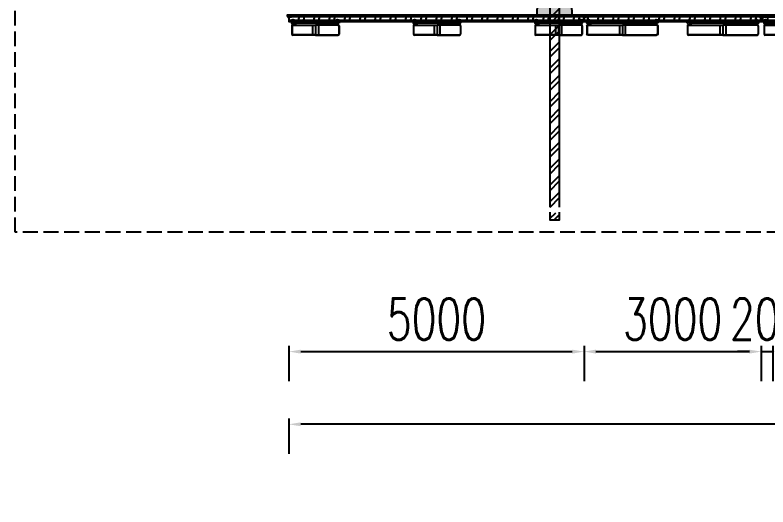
# Model space of a CAD drawing. Header units: millimetres. Extents: x -2018967 to 3675, y -751 to 1571936.
# Drawn here: x -1895686 to -1882933, y 1038427 to 1046762 of the extents above; entities that cross this region are included whole.
import ezdxf

# ---------------------------------------------------------------- set-up
doc = ezdxf.new("R2010")
doc.units = ezdxf.units.MM
doc.header["$LTSCALE"] = 1000
doc.linetypes.add('-6_350_HOLE$0$DASH', pattern=[0.35, 0.25, -0.1])
doc.layers.get('0').update_dxf_attribs({"linetype": 'CONTINUOUS'})
doc.layers.get('DEFPOINTS').update_dxf_attribs({"linetype": 'CONTINUOUS'})
for name, color, linetype in [('W-STEEL_FRAME钢架', 3, 'CONTINUOUS'), ('W-STEEL_KEEL钢龙骨', 5, 'CONTINUOUS'), ('W-WOOD_FLOOR木地板', 30, 'CONTINUOUS'), ('螺栓', 146, 'CONTINUOUS')]:
    doc.layers.add(name, color=color, linetype=linetype)
doc.styles.add('STANDARD_T3', font='simplex.shx', dxfattribs={"width": 0.7, "bigfont": 'gbcbig.shx'})
doc.dimstyles.new('W&&200', dxfattribs={"dimtxt": 700, "dimasz": 200, "dimexe": 500, "dimexo": 600, "dimgap": 200, "dimtad": 1, "dimdec": 0, "dimzin": 0, "dimdsep": 46, "dimtxsty": 'STANDARD_T3', "dimcen": 0.09, "dimclrd": 1, "dimclre": 1, "dimclrt": 7, "dimazin": 2, "dimtfac": 1, "dimtdec": 0, "dimtix": 1, "dimtmove": 2, "dimatfit": 3, "dimfxl": 100, "dimtolj": 1, "dimtzin": 0, "dimarcsym": 0})
pattern_1 = [(225, (6809.39, 27891.443), (6.735192, -6.735192), []), (225, (6807.145, 27891.443), (6.735192, -6.735192), []), (225, (6804.9, 27891.443), (6.735192, -6.735192), []), (225, (6802.655, 27891.443), (6.735192, -6.735192), [])]
pattern_2 = [(135, (30272.917, -5788.272), (-6.735192, -6.735192), []), (135, (30272.917, -5786.027), (-6.735192, -6.735192), []), (135, (30272.917, -5783.782), (-6.735192, -6.735192), []), (135, (30272.917, -5781.537), (-6.735192, -6.735192), [])]
pattern_3 = [(225, (6158.742, 27788.663), (6.735192, -6.735192), []), (225, (6156.497, 27788.663), (6.735192, -6.735192), []), (225, (6154.252, 27788.663), (6.735192, -6.735192), []), (225, (6152.007, 27788.663), (6.735192, -6.735192), [])]
pattern_4 = [(135, (29222.269, -5891.052), (-6.735192, -6.735192), []), (135, (29222.269, -5888.807), (-6.735192, -6.735192), []), (135, (29222.269, -5886.562), (-6.735192, -6.735192), []), (135, (29222.269, -5884.317), (-6.735192, -6.735192), [])]

# ---------------------------------------------------------------- blocks, each defined once
blk = doc.blocks.new('ce800浮箱侧面')
for p, q in [((-400, 79), (-400, 64)), ((0, 79), (-400, 79)), ((-391, 0), (0, 0)), ((-387, 7), (-335, 25)), ((0, 75), (-386, 75)), ((-338, 53), (-386, 53)), ((-386, 3), (-334, 21)), ((-338, 49), (-385, 49)), ((-330, 41), (-330, 32)), ((-326, 41), (-326, 32)), ((0, 29), (-326, 29)), ((-50, 0), (-50, -167)), ((0, 79), (400, 79)), ((0, 75), (386, 75)), ((0, 29), (326, 29)), ((391, 0), (0, 0)), ((0, 0), (0, -167)), ((0, 0), (0, -167)), ((50, 0), (50, -167)), ((326, 41), (326, 32)), ((330, 41), (330, 32)), ((386, 3), (334, 21)), ((387, 7), (335, 25)), ((338, 53), (386, 53)), ((338, 49), (385, 49)), ((400, 79), (400, 64)), ((-400, -12), (-400, -152)), ((-396, -11), (-396, -152)), ((396, -11), (396, -152)), ((400, -12), (400, -152)), ((0, -167), (-381, -167)), ((0, -171), (-381, -171)), ((0, -167), (381, -167)), ((0, -171), (381, -171))]:
    blk.add_line(p, q)
for points in [[(-400, 79), (-330, 79)], [(-400, 79), (-330, 79)], [(400, 79), (330, 79)], [(400, 79), (330, 79)]]:
    blk.add_lwpolyline(points)
for centre, radius, start, end in [((-385, 64), 15, 180, 270), ((-380, -12), 20, 109.1798, 180), ((-386, 64), 11, 90, 270), ((-381, -11), 15, 109.1798, 180), ((-338, 41), 12, 0, 90), ((-338, 41), 8, 0, 90), ((-338, 32), 8, 289.1798, 0), ((-338, 32), 12, 289.1798, 0), ((338, 41), 12, 90, 180), ((338, 32), 12, 180, 250.8202), ((338, 41), 8, 90, 180), ((338, 32), 8, 180, 250.8202), ((385, 64), 15, 270, 0), ((386, 64), 11, 270, 90), ((381, -11), 15, 0, 70.8202), ((380, -12), 20, 0, 70.8202), ((-381, -152), 19, 180, 270), ((-381, -152), 15, 180, 270), ((381, -152), 15, 270, 0), ((381, -152), 19, 270, 0)]:
    blk.add_arc(centre, radius, start, end)
blk = doc.blocks.new('*U480')
h = blk.add_hatch()
h.set_pattern_fill('ANSI34', color=256, angle=90)
h.set_pattern_definition(pattern_2)
edge = h.paths.add_edge_path()
edge.add_line((-353, 123), (-403, 123))
edge.add_line((-403, 123), (-403, 73))
edge.add_arc((-403, 76), 3, 270, 360)
edge.add_line((-400, 76), (-400, 120))
edge.add_line((-400, 120), (-356, 120))
edge.add_arc((-356, 123), 3, 270, 360)
h = blk.add_hatch()
h.set_pattern_fill('ANSI34', color=256, angle=180)
h.set_pattern_definition(pattern_1)
edge = h.paths.add_edge_path()
edge.add_line((403, 73), (403, 123))
edge.add_line((403, 123), (353, 123))
edge.add_arc((356, 123), 3, 180, 270)
edge.add_line((356, 120), (400, 120))
edge.add_line((400, 120), (400, 76))
edge.add_arc((403, 76), 3, 180, 270)
for points in [[(-353, 123), (-353, 123), (-403, 123), (-403, 73), (-403, 73, 0.414214), (-400, 76), (-400, 120), (-356, 120, 0.414214)], [(403, 73), (403, 73), (403, 123), (353, 123), (353, 123, 0.414214), (356, 120), (400, 120), (400, 76, 0.414214)]]:
    blk.add_lwpolyline(points, format="xyb", close=True)
at = {"layer": '螺栓'}
for p, q in [((-387, 129), (-386, 130)), ((-387, 129), (-387, 123)), ((-369, 130), (-386, 130)), ((-368, 129), (-369, 130)), ((-368, 124), (-368, 129)), ((361, 129), (362, 130)), ((361, 129), (361, 123)), ((379, 130), (362, 130)), ((380, 129), (379, 130)), ((380, 124), (380, 129)), ((-381, 69), (-382, 70)), ((367, 74), (366, 75))]:
    blk.add_line(p, q, dxfattribs=at)
for points in [[(-385, 130), (-370, 130)], [(-382, 130), (-382, 124)], [(-373, 124), (-373, 130)], [(363, 130), (378, 130)], [(366, 130), (366, 124)], [(375, 124), (375, 130)], [(-387, 124), (-368, 124), (-368, 123), (-387, 123)], [(-368, 85), (-387, 85)], [(-387, 83), (-387, 85)], [(-368, 83), (-387, 83)], [(-370, 124), (-385, 124)], [(-370, 83), (-370, 77), (-385, 77), (-385, 83)], [(-383, 77), (-383, 83)], [(-382, 124), (-382, 85)], [(-382, 70), (-382, 77)], [(-381, 124), (-381, 85)], [(-381, 69), (-381, 77)], [(-374, 69), (-381, 69)], [(-374, 124), (-374, 85)], [(-374, 69), (-374, 77)], [(-374, 69), (-373, 70)], [(-373, 124), (-373, 85)], [(-373, 70), (-373, 77)], [(-372, 83), (-372, 77)], [(-368, 85), (-368, 83)], [(361, 124), (380, 124), (380, 123), (361, 123)], [(380, 90), (361, 90)], [(361, 88), (361, 90)], [(380, 88), (361, 88)], [(378, 124), (363, 124)], [(378, 88), (378, 82), (363, 82), (363, 88)], [(365, 82), (365, 88)], [(366, 124), (366, 90)], [(366, 75), (366, 82)], [(367, 124), (367, 90)], [(367, 74), (367, 82)], [(374, 74), (367, 74)], [(374, 124), (374, 90)], [(374, 74), (374, 82)], [(374, 74), (375, 75)], [(375, 124), (375, 90)], [(375, 75), (375, 82)], [(376, 88), (376, 82)], [(380, 90), (380, 88)]]:
    blk.add_lwpolyline(points, dxfattribs=at)
for points in [[(-385, 130), (-384, 129), (-383, 130), (-382, 130)], [(-382, 130), (-379, 129), (-376, 129), (-372, 130)], [(-373, 130), (-372, 130), (-371, 129), (-370, 130)], [(363, 130), (364, 130), (365, 130), (366, 130)], [(366, 130), (369, 129), (372, 129), (375, 130)], [(375, 130), (376, 130), (377, 130), (378, 130)]]:
    blk.add_open_spline(points, degree=3, dxfattribs=at)
blk.add_blockref('ce800浮箱侧面', (0, 41))
blk = doc.blocks.new('*U479')
at = {"color": 0, "linetype": 'ByBlock', "lineweight": -2, "transparency": 16777216}
for p in [(0, 0), (1704, 0), (3408, 0), (5112, 0)]:
    blk.add_blockref('*U480', p, dxfattribs=at)
blk = doc.blocks.new('6米浮箱立面')
at = {"layer": 'W-STEEL_FRAME钢架'}
h = blk.add_hatch(dxfattribs=at)
h.set_pattern_fill('金属', color=256, scale=100, angle=30)
h.set_pattern_definition([(75, (-1640151.8, -2328842.27), (-241.481457, 64.704761), []), (75, (-1640049.73, -2328783.35), (-241.481457, 64.704761), [])])
h.paths.add_polyline_path([(3000, 0), (3000, 80), (-3000, 80), (-3000, 0)])
at = {"layer": 'W-WOOD_FLOOR木地板'}
h = blk.add_hatch(dxfattribs=at)
h.set_pattern_fill('木材', color=256, scale=20)
h.set_pattern_definition([(50, (-1711341.48, -2483893.79), (51.8470639, 186.2468308), [1200, -160, 400, -80]), (50, (-1711235.08, -2483853.79), (-132.9301375, 7.1090462), [240, -26.4, 480, -60]), (50, (-1711301.48, -2483825.79), (226.3396635, 353.1279042), [640, -112, 320, -80])])
edge = h.paths.add_edge_path()
edge.add_line((-3030, 80), (30, 80))
edge.add_line((30, 80), (30, 104))
edge.add_line((30, 104), (-3030, 104))
edge.add_line((-3030, 104), (-3030, 80))
at = {"layer": 'W-STEEL_FRAME钢架'}
for points in [[(-2957, 80), (-3000, 80), (-3000, 0), (-2957, 0), (-2957, 2, 0.398895), (-2960, 5), (-2990, 7, -0.398895), (-2995, 12), (-2995, 68, -0.398895), (-2990, 73), (-2960, 75, 0.398895), (-2957, 78)], [(2957, 80), (3000, 80), (3000, 0), (2957, 0), (2957, 2, -0.398895), (2960, 5), (2990, 7, 0.398895), (2995, 12), (2995, 68, 0.398895), (2990, 73), (2960, 75, -0.398895), (2957, 78)]]:
    blk.add_lwpolyline(points, format="xyb", close=True, dxfattribs=at)
blk.add_lwpolyline([(-3000, 0), (3000, 0), (3000, 80), (-3000, 80)], close=True, dxfattribs=at)
at = {"layer": 'W-STEEL_KEEL钢龙骨'}
blk.add_lwpolyline([(-3000, 20), (3000, 20), (3000, 80), (-3000, 80)], close=True, dxfattribs=at)
at = {"layer": 'W-WOOD_FLOOR木地板'}
blk.add_lwpolyline([(-3030, 80), (3030, 80), (3030, 104), (-3030, 104)], close=True, dxfattribs=at)
blk.add_blockref('*U479', (-2551, -103))
blk = doc.blocks.new('*U481')
blk.add_blockref('6米浮箱立面', (0, 64))
blk = doc.blocks.new('*U482')
at = {"color": 0, "linetype": 'ByBlock', "lineweight": -2, "transparency": 16777216}
blk.add_blockref('*U481', (0, 0), dxfattribs=at)
blk = doc.blocks.new('*U476')
h = blk.add_hatch()
h.set_pattern_fill('ANSI34', color=256, angle=90)
h.set_pattern_definition(pattern_2)
edge = h.paths.add_edge_path()
edge.add_line((-353, 123), (-403, 123))
edge.add_line((-403, 123), (-403, 73))
edge.add_arc((-403, 76), 3, 270, 360)
edge.add_line((-400, 76), (-400, 120))
edge.add_line((-400, 120), (-356, 120))
edge.add_arc((-356, 123), 3, 270, 360)
h = blk.add_hatch()
h.set_pattern_fill('ANSI34', color=256, angle=180)
h.set_pattern_definition(pattern_1)
edge = h.paths.add_edge_path()
edge.add_line((403, 73), (403, 123))
edge.add_line((403, 123), (353, 123))
edge.add_arc((356, 123), 3, 180, 270)
edge.add_line((356, 120), (400, 120))
edge.add_line((400, 120), (400, 76))
edge.add_arc((403, 76), 3, 180, 270)
for points in [[(-353, 123), (-353, 123), (-403, 123), (-403, 73), (-403, 73, 0.414214), (-400, 76), (-400, 120), (-356, 120, 0.414214)], [(403, 73), (403, 73), (403, 123), (353, 123), (353, 123, 0.414214), (356, 120), (400, 120), (400, 76, 0.414214)]]:
    blk.add_lwpolyline(points, format="xyb", close=True)
at = {"layer": '螺栓'}
for p, q in [((-387, 129), (-386, 130)), ((-387, 129), (-387, 123)), ((-369, 130), (-386, 130)), ((-368, 129), (-369, 130)), ((-368, 124), (-368, 129)), ((361, 129), (362, 130)), ((361, 129), (361, 123)), ((379, 130), (362, 130)), ((380, 129), (379, 130)), ((380, 124), (380, 129)), ((-381, 69), (-382, 70)), ((367, 74), (366, 75))]:
    blk.add_line(p, q, dxfattribs=at)
for points in [[(-385, 130), (-370, 130)], [(-382, 130), (-382, 124)], [(-373, 124), (-373, 130)], [(363, 130), (378, 130)], [(366, 130), (366, 124)], [(375, 124), (375, 130)], [(-387, 124), (-368, 124), (-368, 123), (-387, 123)], [(-368, 85), (-387, 85)], [(-387, 83), (-387, 85)], [(-368, 83), (-387, 83)], [(-370, 124), (-385, 124)], [(-370, 83), (-370, 77), (-385, 77), (-385, 83)], [(-383, 77), (-383, 83)], [(-382, 124), (-382, 85)], [(-382, 70), (-382, 77)], [(-381, 124), (-381, 85)], [(-381, 69), (-381, 77)], [(-374, 69), (-381, 69)], [(-374, 124), (-374, 85)], [(-374, 69), (-374, 77)], [(-374, 69), (-373, 70)], [(-373, 124), (-373, 85)], [(-373, 70), (-373, 77)], [(-372, 83), (-372, 77)], [(-368, 85), (-368, 83)], [(361, 124), (380, 124), (380, 123), (361, 123)], [(380, 90), (361, 90)], [(361, 88), (361, 90)], [(380, 88), (361, 88)], [(378, 124), (363, 124)], [(378, 88), (378, 82), (363, 82), (363, 88)], [(365, 82), (365, 88)], [(366, 124), (366, 90)], [(366, 75), (366, 82)], [(367, 124), (367, 90)], [(367, 74), (367, 82)], [(374, 74), (367, 74)], [(374, 124), (374, 90)], [(374, 74), (374, 82)], [(374, 74), (375, 75)], [(375, 124), (375, 90)], [(375, 75), (375, 82)], [(376, 88), (376, 82)], [(380, 90), (380, 88)]]:
    blk.add_lwpolyline(points, dxfattribs=at)
for points in [[(-385, 130), (-384, 129), (-383, 130), (-382, 130)], [(-382, 130), (-379, 129), (-376, 129), (-372, 130)], [(-373, 130), (-372, 130), (-371, 129), (-370, 130)], [(363, 130), (364, 130), (365, 130), (366, 130)], [(366, 130), (369, 129), (372, 129), (375, 130)], [(375, 130), (376, 130), (377, 130), (378, 130)]]:
    blk.add_open_spline(points, degree=3, dxfattribs=at)
blk.add_blockref('ce800浮箱侧面', (0, 41))
blk = doc.blocks.new('*U477')
at = {"color": 0, "linetype": 'ByBlock', "lineweight": -2, "transparency": 16777216}
for p in [(0, 0), (2060, 0), (4120, 0)]:
    blk.add_blockref('*U476', p, dxfattribs=at)
blk = doc.blocks.new('5米侧立面')
at = {"layer": 'W-STEEL_FRAME钢架'}
h = blk.add_hatch(dxfattribs=at)
h.set_pattern_fill('金属', color=256, scale=100, angle=30)
h.set_pattern_definition([(75, (-1639661.1, -2328609.27), (-241.481457, 64.704761), []), (75, (-1639559.04, -2328550.34), (-241.481457, 64.704761), [])])
h.paths.add_polyline_path([(2491, 233), (2491, 313), (-2509, 313), (-2509, 233)])
at = {"layer": 'W-WOOD_FLOOR木地板'}
h = blk.add_hatch(dxfattribs=at)
h.set_pattern_fill('木材', color=256, scale=20)
h.set_pattern_definition([(50, (-1710850.79, -2483660.79), (51.8470639, 186.2468308), [1200, -160, 400, -80]), (50, (-1710744.39, -2483620.79), (-132.9301375, 7.1090462), [240, -26.4, 480, -60]), (50, (-1710810.79, -2483592.787), (226.3396635, 353.1279042), [640, -112, 320, -80])])
edge = h.paths.add_edge_path()
edge.add_line((-2539, 313), (521, 313))
edge.add_line((521, 313), (521, 337))
edge.add_line((521, 337), (-2539, 337))
edge.add_line((-2539, 337), (-2539, 313))
at = {"layer": 'W-STEEL_FRAME钢架'}
for points in [[(-2466, 313), (-2509, 313), (-2509, 233), (-2466, 233), (-2466, 235, 0.398895), (-2469, 238), (-2500, 240, -0.398895), (-2504, 245), (-2504, 301, -0.398895), (-2500, 306), (-2469, 308, 0.398895), (-2466, 311)], [(2448, 313), (2491, 313), (2491, 233), (2448, 233), (2448, 235, -0.398895), (2451, 238), (2481, 240, 0.398895), (2486, 245), (2486, 301, 0.398895), (2481, 306), (2451, 308, -0.398895), (2448, 311)]]:
    blk.add_lwpolyline(points, format="xyb", close=True, dxfattribs=at)
blk.add_lwpolyline([(-2509, 233), (2491, 233), (2491, 313), (-2509, 313)], close=True, dxfattribs=at)
at = {"layer": 'W-STEEL_KEEL钢龙骨'}
blk.add_lwpolyline([(-2509, 253), (2491, 253), (2491, 313), (-2509, 313)], close=True, dxfattribs=at)
at = {"layer": 'W-WOOD_FLOOR木地板'}
blk.add_lwpolyline([(-2539, 313), (2521, 313), (2521, 337), (-2539, 337)], close=True, dxfattribs=at)
blk.add_blockref('*U477', (-2060, 130))
blk = doc.blocks.new('*U492')
h = blk.add_hatch()
h.set_pattern_fill('金属', color=252, scale=80)
h.set_pattern_definition([(45, (-1558826.67, -2219856.8), (-141.421356, 141.421356), []), (45, (-1558732.4, -2219856.8), (-141.421356, 141.421356), [])])
h.paths.add_polyline_path([(-96, -2342), (-34, -2342), (-11, -2279), (11, -2405), (34, -2342), (69, -2342), (69, 2554), (-96, 2554)])
h.paths.add_polyline_path([(-96, -2554), (69, -2554), (69, -2423), (34, -2423), (11, -2486), (-11, -2360), (-34, -2423), (-96, -2423)])
for points in [[(69, -2342), (69, 2554), (-96, 2554), (-96, -2342)], [(-96, -2423), (-96, -2554), (69, -2554), (69, -2423)]]:
    blk.add_lwpolyline(points)
blk = doc.blocks.new('*U493')
at = {"color": 0, "linetype": 'ByBlock', "lineweight": -2, "transparency": 16777216}
blk.add_blockref('*U492', (0, 0), dxfattribs=at)
blk = doc.blocks.new('监控立柱')
h = blk.add_hatch(color=256)
h.dxf.hatch_style = 1
h.set_gradient(color1=(0, 0, 255), color2=(255, 255, 0), name='INVCURVED')
h.paths.add_polyline_path([(171, 0), (-171, 0), (-294, -5000), (306, -5000)])
blk.add_lwpolyline([(-294, -5000), (306, -5000), (171, 0), (-171, 0)], close=True)
blk = doc.blocks.new('*D918')
at = {"color": 1, "lineweight": -2, "transparency": 16777216}
for p, q in [((-1891048, 1039927), (-1891048, 1039327)), ((-1820048, 1039927), (-1820048, 1039327)), ((-1820248, 1039827), (-1890848, 1039827))]:
    blk.add_line(p, q, dxfattribs=at)
at = {"color": 1, "transparency": 16777216}
for points in [[(-1890848, 1039860), (-1890848, 1039794), (-1891048, 1039827)], [(-1820248, 1039860), (-1820248, 1039794), (-1820048, 1039827)]]:
    blk.add_solid(points, dxfattribs=at)
at = {"layer": 'DEFPOINTS', "color": 0, "transparency": 16777216}
for p in [(-1891048, 1046695), (-1820048, 1046705), (-1891048, 1039827)]:
    blk.add_point(p, dxfattribs=at)
at = {"color": 7, "transparency": 16777216, "insert": (-1857048, 1038886), "char_height": 700, "attachment_point": 5, "style": 'STANDARD_T3'}
blk.add_mtext('\\A1;71000', dxfattribs=at)
blk = doc.blocks.new('*D921')
at = {"color": 1, "lineweight": -2, "transparency": 16777216}
for p, q in [((-1891048, 1041159), (-1891048, 1040559)), ((-1886048, 1041159), (-1886048, 1040559)), ((-1890848, 1041059), (-1886248, 1041059))]:
    blk.add_line(p, q, dxfattribs=at)
at = {"color": 1, "transparency": 16777216}
for points in [[(-1890848, 1041092), (-1890848, 1041025), (-1891048, 1041059)], [(-1886248, 1041092), (-1886248, 1041025), (-1886048, 1041059)]]:
    blk.add_solid(points, dxfattribs=at)
at = {"layer": 'DEFPOINTS', "color": 0, "transparency": 16777216}
for p in [(-1891048, 1046695), (-1886048, 1046695), (-1886048, 1041059)]:
    blk.add_point(p, dxfattribs=at)
at = {"color": 7, "transparency": 16777216, "insert": (-1888548, 1041609), "char_height": 700, "attachment_point": 5, "style": 'STANDARD_T3'}
blk.add_mtext('\\A1;5000', dxfattribs=at)
blk = doc.blocks.new('1200浮箱侧面')
for p, q in [((-600, 79), (-600, 64)), ((0, 79), (-600, 79)), ((-591, 0), (0, 0)), ((-587, 7), (-535, 25)), ((0, 75), (-586, 75)), ((-538, 53), (-586, 53)), ((-586, 3), (-534, 21)), ((-538, 49), (-585, 49)), ((-530, 41), (-530, 32)), ((-526, 41), (-526, 32)), ((0, 29), (-526, 29)), ((-50, 0), (-50, -167)), ((0, 79), (600, 79)), ((0, 75), (586, 75)), ((0, 29), (526, 29)), ((591, 0), (0, 0)), ((0, 0), (0, -167)), ((0, 0), (0, -167)), ((50, 0), (50, -167)), ((526, 41), (526, 32)), ((530, 41), (530, 32)), ((586, 3), (534, 21)), ((587, 7), (535, 25)), ((538, 53), (586, 53)), ((538, 49), (585, 49)), ((600, 79), (600, 64)), ((-600, -12), (-600, -152)), ((-596, -11), (-596, -152)), ((596, -11), (596, -152)), ((600, -12), (600, -152)), ((0, -167), (-581, -167)), ((0, -171), (-581, -171)), ((0, -167), (581, -167)), ((0, -171), (581, -171))]:
    blk.add_line(p, q)
for points in [[(-600, 79), (-530, 79)], [(-600, 79), (-530, 79)], [(600, 79), (530, 79)], [(600, 79), (530, 79)]]:
    blk.add_lwpolyline(points)
for centre, radius, start, end in [((-585, 64), 15, 180, 270), ((-580, -12), 20, 109.1798, 180), ((-586, 64), 11, 90, 270), ((-581, -11), 15, 109.1798, 180), ((-538, 41), 12, 0, 90), ((-538, 41), 8, 0, 90), ((-538, 32), 8, 289.1798, 0), ((-538, 32), 12, 289.1798, 0), ((538, 41), 12, 90, 180), ((538, 32), 12, 180, 250.8202), ((538, 41), 8, 90, 180), ((538, 32), 8, 180, 250.8202), ((585, 64), 15, 270, 0), ((586, 64), 11, 270, 90), ((581, -11), 15, 0, 70.8202), ((580, -12), 20, 0, 70.8202), ((-581, -152), 19, 180, 270), ((-581, -152), 15, 180, 270), ((581, -152), 15, 270, 0), ((581, -152), 19, 270, 0)]:
    blk.add_arc(centre, radius, start, end)
blk = doc.blocks.new('浮桥断面图')
h = blk.add_hatch()
h.set_pattern_fill('ANSI34', color=256, angle=90)
h.set_pattern_definition(pattern_4)
edge = h.paths.add_edge_path()
edge.add_line((-1404, 20), (-1454, 20))
edge.add_line((-1454, 20), (-1454, -30))
edge.add_arc((-1454, -27), 3, 270, 360)
edge.add_line((-1451, -27), (-1451, 17))
edge.add_line((-1451, 17), (-1407, 17))
edge.add_arc((-1407, 20), 3, 270, 360)
h = blk.add_hatch()
h.set_pattern_fill('ANSI34', color=256, angle=180)
h.set_pattern_definition(pattern_3)
edge = h.paths.add_edge_path()
edge.add_line((-248, -30), (-248, 20))
edge.add_line((-248, 20), (-298, 20))
edge.add_arc((-295, 20), 3, 180, 270)
edge.add_line((-295, 17), (-251, 17))
edge.add_line((-251, 17), (-251, -27))
edge.add_arc((-248, -27), 3, 180, 270)
h = blk.add_hatch()
h.set_pattern_fill('ANSI34', color=256, angle=180)
h.set_pattern_definition(pattern_3)
edge = h.paths.add_edge_path()
edge.add_line((248, -30), (248, 20))
edge.add_line((248, 20), (298, 20))
edge.add_arc((295, 20), 3, -90, 0, ccw=False)
edge.add_line((295, 17), (251, 17))
edge.add_line((251, 17), (251, -27))
edge.add_arc((248, -27), 3, -90, 0, ccw=False)
h = blk.add_hatch()
h.set_pattern_fill('ANSI34', color=256, angle=90)
h.set_pattern_definition(pattern_4)
edge = h.paths.add_edge_path()
edge.add_line((1404, 20), (1454, 20))
edge.add_line((1454, 20), (1454, -30))
edge.add_arc((1454, -27), 3, 180, 270, ccw=False)
edge.add_line((1451, -27), (1451, 17))
edge.add_line((1451, 17), (1407, 17))
edge.add_arc((1407, 20), 3, 180, 270, ccw=False)
at = {"layer": 'W-STEEL_FRAME钢架'}
h = blk.add_hatch(dxfattribs=at)
h.set_pattern_fill('金属', color=256, scale=100, angle=30)
h.set_pattern_definition([(75, (-1638797.31, -2328842.28), (-241.481457, 64.704761), []), (75, (-1638695.25, -2328783.35), (-241.481457, 64.704761), [])])
h.paths.add_polyline_path([(1500, 0), (1500, 80), (-1500, 80), (-1500, 0)])
at = {"layer": 'W-WOOD_FLOOR木地板'}
h = blk.add_hatch(dxfattribs=at)
h.set_pattern_fill('木材', color=256, scale=20)
h.set_pattern_definition([(50, (-1709841.48, -2483893.79), (51.8470639, 186.2468308), [1200, -160, 400, -80]), (50, (-1709735.08, -2483853.79), (-132.9301375, 7.1090462), [240, -26.4, 480, -60]), (50, (-1709801.48, -2483825.787), (226.3396635, 353.1279042), [640, -112, 320, -80])])
edge = h.paths.add_edge_path()
edge.add_line((-1530, 80), (1530, 80))
edge.add_line((1530, 80), (1530, 104))
edge.add_line((1530, 104), (-1530, 104))
edge.add_line((-1530, 104), (-1530, 80))
for points in [[(-1404, 20), (-1404, 20), (-1454, 20), (-1454, -30), (-1454, -30, 0.414214), (-1451, -27), (-1451, 17), (-1407, 17, 0.414214)], [(-248, -30), (-248, -30), (-248, 20), (-298, 20), (-298, 20, 0.414214), (-295, 17), (-251, 17), (-251, -27, 0.414214)], [(248, -30), (248, -30), (248, 20), (298, 20), (298, 20, -0.414214), (295, 17), (251, 17), (251, -27, -0.414214)], [(1404, 20), (1404, 20), (1454, 20), (1454, -30), (1454, -30, -0.414214), (1451, -27), (1451, 17), (1407, 17, -0.414214)]]:
    blk.add_lwpolyline(points, format="xyb", close=True)
at = {"layer": 'W-STEEL_FRAME钢架'}
for points in [[(-1457, 80), (-1500, 80), (-1500, 0), (-1457, 0), (-1457, 2, 0.398895), (-1460, 5), (-1490, 7, -0.398895), (-1495, 12), (-1495, 68, -0.398895), (-1490, 73), (-1460, 75, 0.398895), (-1457, 78)], [(1457, 80), (1500, 80), (1500, 0), (1457, 0), (1457, 2, -0.398895), (1460, 5), (1490, 7, 0.398895), (1495, 12), (1495, 68, 0.398895), (1490, 73), (1460, 75, -0.398895), (1457, 78)]]:
    blk.add_lwpolyline(points, format="xyb", close=True, dxfattribs=at)
blk.add_lwpolyline([(-1500, 0), (1500, 0), (1500, 80), (-1500, 80)], close=True, dxfattribs=at)
at = {"layer": 'W-STEEL_KEEL钢龙骨'}
blk.add_lwpolyline([(-1500, 20), (1500, 20), (1500, 80), (-1500, 80)], close=True, dxfattribs=at)
at = {"layer": 'W-WOOD_FLOOR木地板'}
blk.add_lwpolyline([(-1530, 80), (1530, 80), (1530, 104), (-1530, 104)], close=True, dxfattribs=at)
at = {"layer": '螺栓'}
for p, q in [((-1438, 26), (-1437, 27)), ((-1438, 26), (-1438, 20)), ((-1419, 27), (-1437, 27)), ((-1418, 26), (-1419, 27)), ((-1418, 22), (-1418, 26)), ((-290, 26), (-289, 27)), ((-290, 26), (-290, 20)), ((-272, 27), (-289, 27)), ((-271, 26), (-272, 27)), ((-271, 22), (-271, 26)), ((271, 26), (272, 27)), ((271, 22), (271, 26)), ((272, 27), (289, 27)), ((290, 26), (289, 27)), ((290, 26), (290, 20)), ((1418, 26), (1419, 27)), ((1418, 22), (1418, 26)), ((1419, 27), (1437, 27)), ((1438, 26), (1437, 27)), ((1438, 26), (1438, 20)), ((-1431, -34), (-1433, -33)), ((-284, -29), (-285, -28)), ((284, -29), (285, -28)), ((1431, -34), (1433, -33))]:
    blk.add_line(p, q, dxfattribs=at)
for points in [[(-1438, 22), (-1418, 22), (-1418, 20), (-1438, 20)], [(-1420, 22), (-1436, 22)], [(-1435, 27), (-1421, 27)], [(-1433, 27), (-1433, 22)], [(-1433, 22), (-1433, -18)], [(-1431, 22), (-1431, -18)], [(-1425, 22), (-1425, -18)], [(-1423, 22), (-1423, 27)], [(-1423, 22), (-1423, -18)], [(-290, 22), (-271, 22), (-271, 20), (-290, 20)], [(-273, 22), (-288, 22)], [(-287, 27), (-273, 27)], [(-285, 27), (-285, 22)], [(-285, 22), (-285, -13)], [(-284, 22), (-284, -13)], [(-277, 22), (-277, -13)], [(-275, 22), (-275, 27)], [(-275, 22), (-275, -13)], [(290, 22), (271, 22), (271, 20), (290, 20)], [(287, 27), (273, 27)], [(273, 22), (288, 22)], [(275, 22), (275, 27)], [(275, 22), (275, -13)], [(277, 22), (277, -13)], [(284, 22), (284, -13)], [(285, 27), (285, 22)], [(285, 22), (285, -13)], [(1438, 22), (1418, 22), (1418, 20), (1438, 20)], [(1420, 22), (1436, 22)], [(1435, 27), (1421, 27)], [(1423, 22), (1423, 27)], [(1423, 22), (1423, -18)], [(1425, 22), (1425, -18)], [(1431, 22), (1431, -18)], [(1433, 27), (1433, 22)], [(1433, 22), (1433, -18)], [(-1418, -18), (-1438, -18)], [(-1438, -20), (-1438, -18)], [(-1418, -20), (-1438, -20)], [(-1420, -20), (-1420, -26), (-1436, -26), (-1436, -20)], [(-1433, -26), (-1433, -20)], [(-1433, -33), (-1433, -26)], [(-1431, -34), (-1431, -26)], [(-1425, -34), (-1431, -34)], [(-1425, -34), (-1425, -26)], [(-1425, -34), (-1423, -33)], [(-1423, -20), (-1423, -26)], [(-1423, -33), (-1423, -26)], [(-1418, -18), (-1418, -20)], [(-271, -13), (-290, -13)], [(-290, -15), (-290, -13)], [(-271, -15), (-290, -15)], [(-273, -15), (-273, -21), (-288, -21), (-288, -15)], [(-285, -21), (-285, -15)], [(-285, -28), (-285, -21)], [(-284, -29), (-284, -21)], [(-277, -29), (-284, -29)], [(-277, -29), (-277, -21)], [(-277, -29), (-275, -28)], [(-275, -15), (-275, -21)], [(-275, -28), (-275, -21)], [(-271, -13), (-271, -15)], [(271, -13), (290, -13)], [(271, -13), (271, -15)], [(271, -15), (290, -15)], [(273, -15), (273, -21), (288, -21), (288, -15)], [(275, -15), (275, -21)], [(275, -28), (275, -21)], [(277, -29), (275, -28)], [(277, -29), (277, -21)], [(277, -29), (284, -29)], [(284, -29), (284, -21)], [(285, -21), (285, -15)], [(285, -28), (285, -21)], [(290, -15), (290, -13)], [(1418, -18), (1438, -18)], [(1418, -18), (1418, -20)], [(1418, -20), (1438, -20)], [(1420, -20), (1420, -26), (1436, -26), (1436, -20)], [(1423, -20), (1423, -26)], [(1423, -33), (1423, -26)], [(1425, -34), (1423, -33)], [(1425, -34), (1425, -26)], [(1425, -34), (1431, -34)], [(1431, -34), (1431, -26)], [(1433, -26), (1433, -20)], [(1433, -33), (1433, -26)], [(1438, -20), (1438, -18)]]:
    blk.add_lwpolyline(points, dxfattribs=at)
for points in [[(-1435, 27), (-1435, 27), (-1434, 27), (-1433, 27)], [(-1433, 27), (-1430, 26), (-1426, 26), (-1423, 27)], [(-1423, 27), (-1422, 27), (-1421, 27), (-1421, 27)], [(-288, 27), (-287, 27), (-286, 27), (-285, 27)], [(-285, 27), (-282, 26), (-279, 26), (-275, 27)], [(-275, 27), (-275, 27), (-274, 27), (-273, 27)], [(275, 27), (275, 27), (274, 27), (273, 27)], [(285, 27), (282, 26), (279, 26), (275, 27)], [(288, 27), (287, 27), (286, 27), (285, 27)], [(1423, 27), (1422, 27), (1421, 27), (1421, 27)], [(1433, 27), (1430, 26), (1426, 26), (1423, 27)], [(1435, 27), (1435, 27), (1434, 27), (1433, 27)]]:
    blk.add_open_spline(points, degree=3, dxfattribs=at)
at = {"xscale": -1}
blk.add_blockref('1200浮箱侧面', (-851, -62), dxfattribs=at)
blk.add_blockref('1200浮箱侧面', (851, -62))
blk = doc.blocks.new('*D923')
at = {"color": 1, "lineweight": -2, "transparency": 16777216}
for p, q in [((-1886048, 1041159), (-1886048, 1040559)), ((-1883048, 1041159), (-1883048, 1040559)), ((-1885848, 1041059), (-1883248, 1041059))]:
    blk.add_line(p, q, dxfattribs=at)
at = {"color": 1, "transparency": 16777216}
for points in [[(-1885848, 1041092), (-1885848, 1041025), (-1886048, 1041059)], [(-1883248, 1041092), (-1883248, 1041025), (-1883048, 1041059)]]:
    blk.add_solid(points, dxfattribs=at)
at = {"layer": 'DEFPOINTS', "color": 0, "transparency": 16777216}
for p in [(-1886048, 1046695), (-1883048, 1046695), (-1883048, 1041059)]:
    blk.add_point(p, dxfattribs=at)
at = {"color": 7, "transparency": 16777216, "insert": (-1884548, 1041609), "char_height": 700, "attachment_point": 5, "style": 'STANDARD_T3'}
blk.add_mtext('\\A1;3000', dxfattribs=at)
blk = doc.blocks.new('*D925')
at = {"color": 1, "lineweight": -2, "transparency": 16777216}
for p, q in [((-1883048, 1041159), (-1883048, 1040559)), ((-1882848, 1041159), (-1882848, 1040559)), ((-1883248, 1041059), (-1883448, 1041059)), ((-1883048, 1041059), (-1882848, 1041059)), ((-1882648, 1041059), (-1882448, 1041059))]:
    blk.add_line(p, q, dxfattribs=at)
at = {"color": 1, "transparency": 16777216}
for points in [[(-1883248, 1041092), (-1883248, 1041025), (-1883048, 1041059)], [(-1882648, 1041092), (-1882648, 1041025), (-1882848, 1041059)]]:
    blk.add_solid(points, dxfattribs=at)
at = {"layer": 'DEFPOINTS', "color": 0, "transparency": 16777216}
for p in [(-1882848, 1047148), (-1883048, 1046695), (-1882848, 1041059)]:
    blk.add_point(p, dxfattribs=at)
at = {"color": 7, "transparency": 16777216, "insert": (-1882948, 1041609), "char_height": 700, "attachment_point": 5, "style": 'STANDARD_T3'}
blk.add_mtext('\\A1;200', dxfattribs=at)

msp = doc.modelspace()

# ---------------------------------------------------------------- linework, layer by layer
at = {"linetype": '-6_350_HOLE$0$DASH'}
msp.add_lwpolyline([(-1895686.4, 1047578.7), (-1817602.9, 1047578.7), (-1817602.9, 1043082.2), (-1895686.4, 1043082.2)], close=True, dxfattribs=at)

# ---------------------------------------------------------------- block references
for name, p in [('监控立柱', (-1886554.4, 1051746.7)), ('*U493', (-1886530.8, 1045846.5)), ('5米侧立面', (-1888539.1, 1046421.7)), ('浮桥断面图', (-1884548.3, 1046654.7)), ('*U482', (-1880048.3, 1046590.4))]:
    msp.add_blockref(name, p)

# ---------------------------------------------------------------- dimensions: what is measured, and where the dimension line sits
for base, p1, p2, picture, middle in [((-1882848.4, 1041058.8), (-1883048.3, 1046694.7), (-1882848.4, 1047147.7), '*D925', (-1882948.4, 1041608.8)), ((-1886048.3, 1041058.8), (-1891048.4, 1046694.7), (-1886048.3, 1046694.7), '*D921', (-1888548.4, 1041608.8)), ((-1883048.3, 1041058.8), (-1886048.3, 1046694.7), (-1883048.3, 1046694.7), '*D923', (-1884548.3, 1041608.8))]:
    dim = msp.add_linear_dim(base=base, p1=p1, p2=p2, dimstyle='W&&200', override={"dimfxlon": 1})
    dim.commit()
    dim.dimension.update_dxf_attribs({"geometry": picture, "text_midpoint": middle})
dim = msp.add_linear_dim(base=(-1891048.4, 1039827.1), p1=(-1820048.4, 1046704.8), p2=(-1891048.4, 1046694.7), dimstyle='W&&200', override={"dimfxlon": 1})
dim.commit()
dim.dimension.update_dxf_attribs({"geometry": '*D918', "text_midpoint": (-1857048.4, 1038885.9), "dimtype": 160})

doc.saveas('drawing.dxf')
